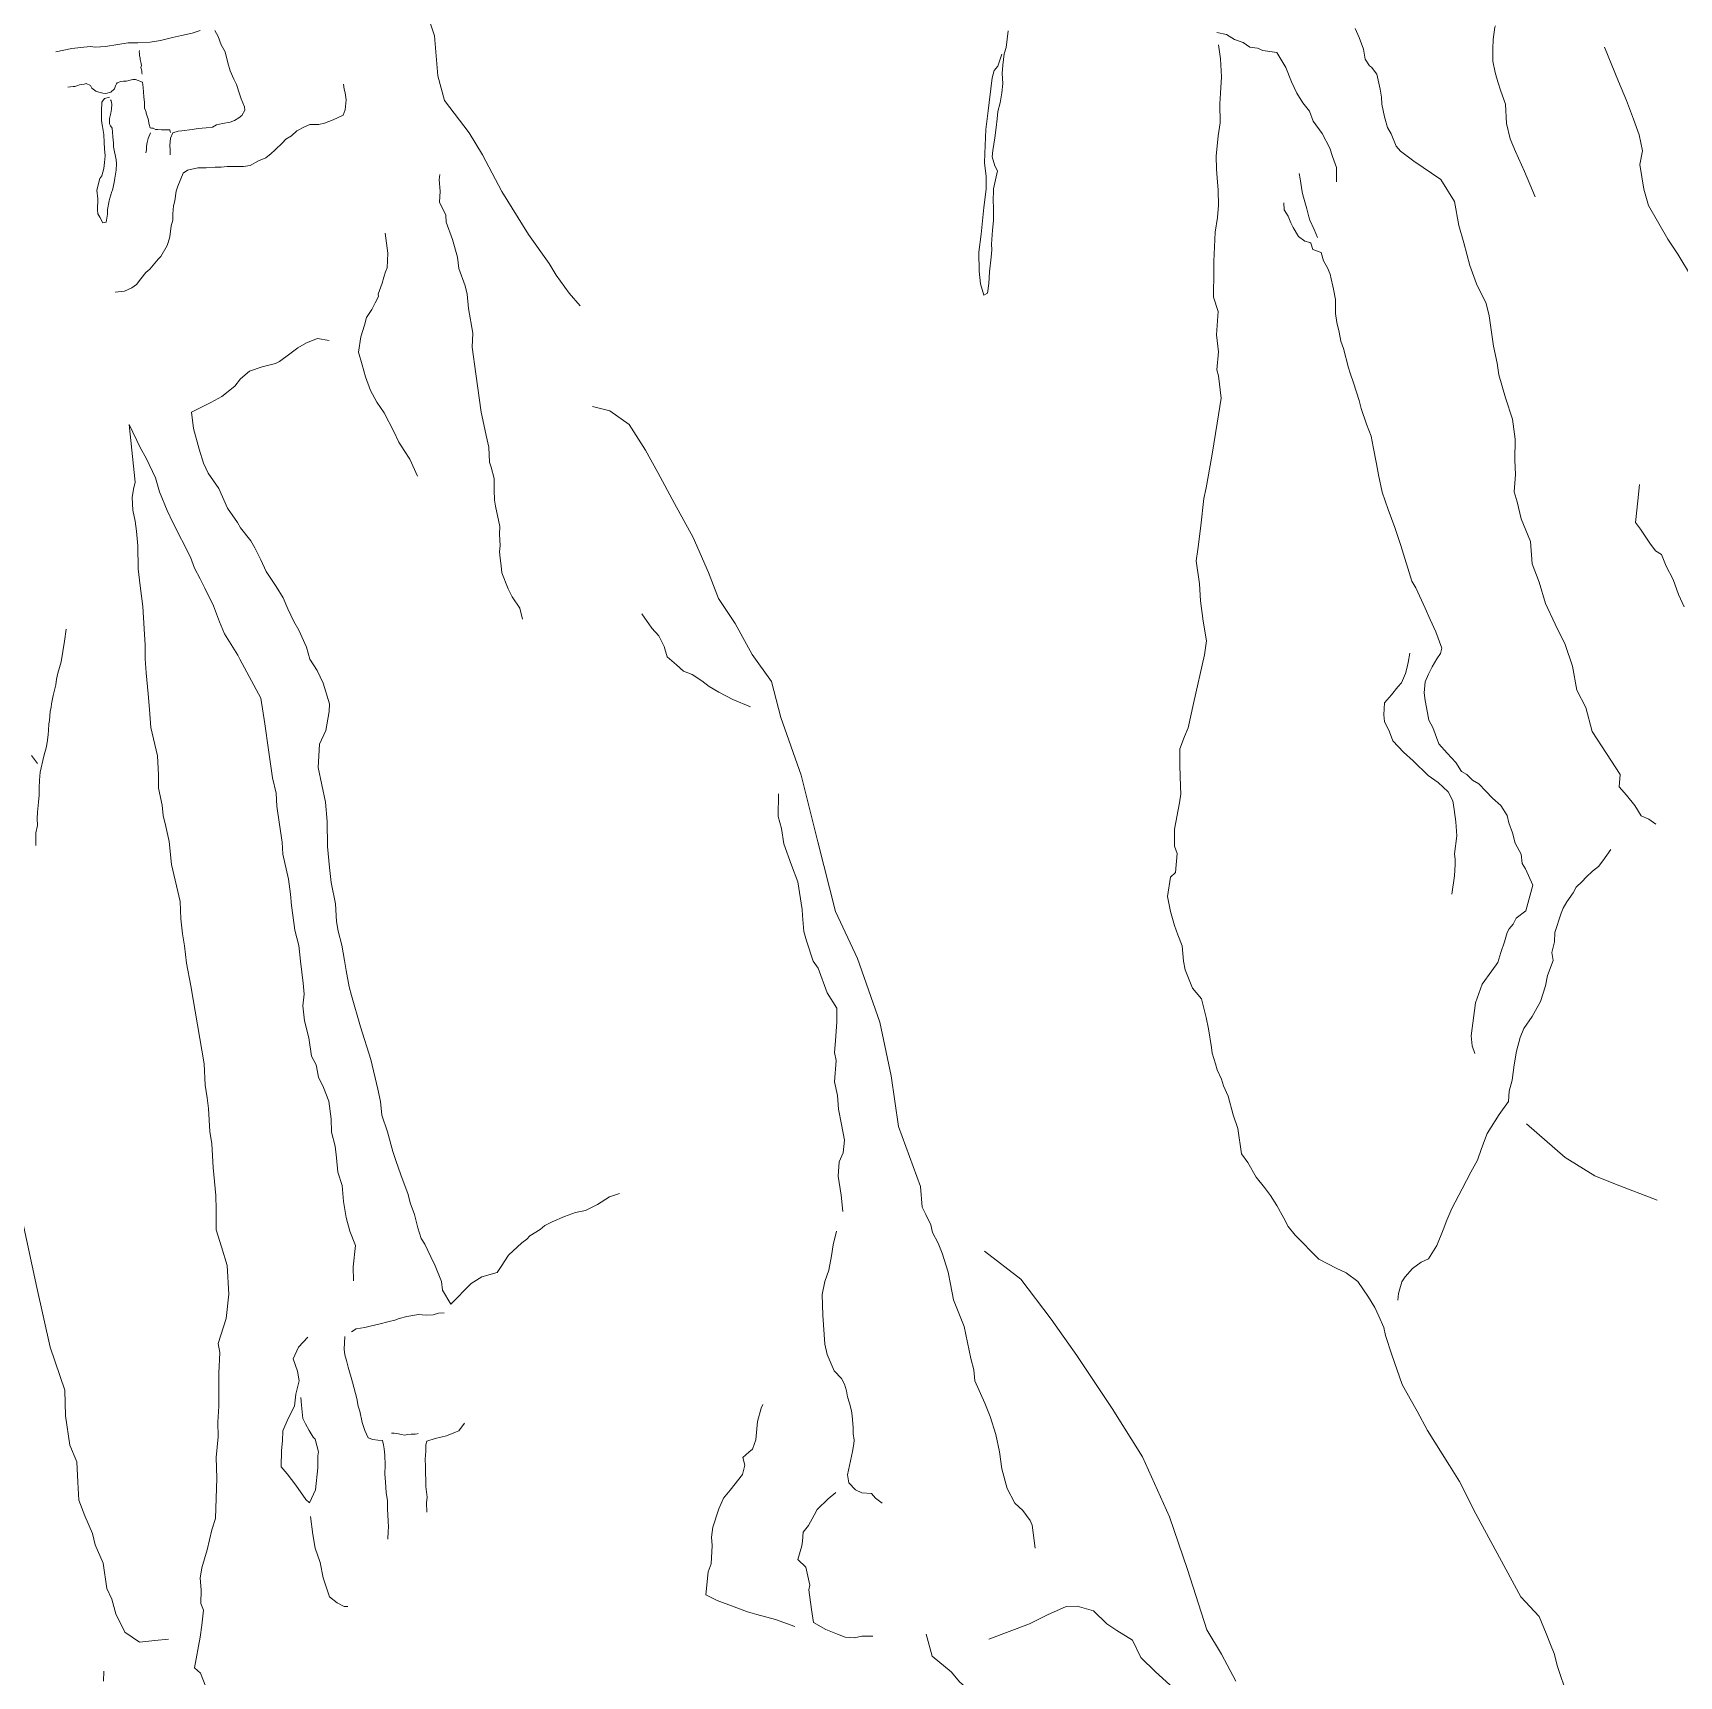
# Model space of a CAD drawing. Extents: x 683321 to 688873, y 7661944 to 7668387.
# Drawn here: x 687640.3 to 687821.3, y 7666975.7 to 7667156.3 of the extents above; entities that cross this region are included whole.
import ezdxf

# ---------------------------------------------------------------- set-up
doc = ezdxf.new("R2010")
doc.units = 0
doc.header["$MEASUREMENT"] = 0
doc.layers.add('01 CRESTA_Line', color=3, linetype='Continuous', lineweight=20)

msp = doc.modelspace()

# ---------------------------------------------------------------- linework, layer by layer
at = {"layer": '01 CRESTA_Line'}
for points in [[(687700.48, 7667126.29, 4214.88), (687699.28, 7667127.69, 4214.54), (687697.85, 7667129.68, 4214.45), (687697.08, 7667130.96, 4214.26), (687694.81, 7667134.15, 4214.3), (687691.87, 7667138.88, 4213.94), (687689.77, 7667142.89, 4213.45), (687688.29, 7667145.32, 4213.21), (687685.57, 7667148.87, 4213.31), (687684.84, 7667151.58, 4212.59), (687684.49, 7667155.99, 4211.6), (687683.18, 7667159.84, 4211.35)], [(687642.85, 7667154.23, 4202.56), (687644.59, 7667154.59, 4202.49), (687645.6, 7667154.69, 4202.44), (687646.63, 7667154.79, 4202.34), (687647.22, 7667154.73, 4202.32), (687648.32, 7667154.81, 4202.28), (687649.67, 7667155.01, 4202.32), (687650.79, 7667155.2, 4202.28), (687651.88, 7667155.21, 4202.25), (687653.22, 7667155.27, 4202.27), (687654.36, 7667155.48, 4202.18), (687655.67, 7667155.81, 4202.26), (687656.66, 7667156.03, 4202.28), (687657.84, 7667156.28, 4202.37), (687658.71, 7667156.58, 4202.5)], [(687660.31, 7667156.58, 4202.5), (687660.69, 7667155.89, 4202.53), (687661.01, 7667155, 4202.57), (687661.47, 7667154.22, 4202.47), (687661.77, 7667153.02, 4202.45), (687662.01, 7667152.13, 4202.48), (687662.4, 7667151.23, 4202.42), (687662.7, 7667150.61, 4202.4), (687662.99, 7667149.71, 4202.32), (687663.21, 7667149.07, 4202.17), (687663.58, 7667148.17, 4201.77), (687663.62, 7667147.82, 4201.81), (687663.29, 7667147.21, 4202.08), (687662.97, 7667146.97, 4201.98), (687662.5, 7667146.68, 4202.07), (687662.02, 7667146.49, 4202.08), (687661.18, 7667146.35, 4202.02), (687660.51, 7667146.18, 4202.05), (687660.07, 7667145.95, 4202.06), (687659.39, 7667145.86, 4201.99), (687658.48, 7667145.78, 4201.97), (687657.83, 7667145.67, 4201.96), (687656.71, 7667145.55, 4202.02), (687656.3, 7667145.49, 4201.95), (687655.72, 7667145.31, 4202.03), (687655.44, 7667144.74, 4202.03), (687655.39, 7667143.93, 4202.04), (687655.4, 7667143.45, 4202.05), (687655.42, 7667142.88, 4202.12)], [(687747.55, 7667156.53, 4216.89), (687747.34, 7667154.71, 4216.6), (687747.09, 7667153.99, 4216.43), (687746.96, 7667152.74, 4216.29), (687746.88, 7667151.83, 4216.14), (687746.95, 7667150.72, 4216.02), (687746.85, 7667149.73, 4215.93), (687746.67, 7667148.6, 4215.74), (687746.4, 7667147.66, 4215.67), (687746.32, 7667146.86, 4215.55), (687746.22, 7667145.9, 4215.49), (687746.08, 7667144.77, 4215.36), (687745.87, 7667143.39, 4215.17), (687745.8, 7667142.69, 4215.15), (687746.07, 7667141.69, 4214.95), (687746.38, 7667141.14, 4214.83), (687745.95, 7667139.16, 4214.6), (687745.89, 7667137.71, 4214.45), (687745.95, 7667137.27, 4214.44), (687745.93, 7667135.68, 4214.3), (687745.82, 7667134.6, 4214.19), (687745.7, 7667133.08, 4214.1), (687745.77, 7667132.47, 4213.98), (687745.67, 7667131.65, 4213.91), (687745.49, 7667130.02, 4213.79), (687745.42, 7667128.74, 4213.65), (687745.29, 7667127.68, 4213.44), (687744.89, 7667127.46, 4213.41), (687744.49, 7667128.73, 4213.45), (687744.36, 7667130.1, 4213.66), (687744.33, 7667132.2, 4214), (687744.57, 7667134.16, 4214.1), (687744.88, 7667137.11, 4214.41), (687745.13, 7667139.12, 4214.46), (687745.13, 7667140.53, 4214.63), (687744.96, 7667142.02, 4214.95), (687745, 7667143.04, 4215.18), (687745.09, 7667145.7, 4215.31), (687745.34, 7667147.73, 4215.57), (687745.46, 7667148.65, 4215.73), (687745.64, 7667150.14, 4215.77), (687745.79, 7667151.35, 4215.87), (687746.01, 7667152.17, 4216.09), (687746.41, 7667152.64, 4216.26), (687746.56, 7667153.09, 4216.27), (687746.84, 7667153.95, 4216.35)], [(687770.48, 7667156.33, 4217.77), (687771.56, 7667156.12, 4217.7), (687772.43, 7667155.56, 4217.68), (687773.4, 7667155.26, 4217.7), (687774.13, 7667154.73, 4217.67), (687774.96, 7667154.62, 4217.71), (687775.56, 7667154.36, 4217.85), (687777.08, 7667154.15, 4217.55), (687778.08, 7667152.48, 4216.84), (687778.69, 7667150.92, 4216.22), (687779.28, 7667149.67, 4215.73), (687779.95, 7667148.63, 4215.42), (687780.66, 7667147.69, 4215.29), (687781.08, 7667146.59, 4215.02), (687782.06, 7667145.24, 4214.25), (687782.92, 7667143.62, 4214.16), (687783.2, 7667142.72, 4213.68), (687783.65, 7667141.5, 4213.32), (687783.64, 7667139.92, 4213.14)], [(687818.75, 7667069.34, 4220.48), (687818, 7667069.88, 4220.25), (687817.14, 7667070.26, 4220.48), (687816.46, 7667071.37, 4220.09), (687815.54, 7667072.53, 4220.04), (687814.71, 7667073.42, 4220.52), (687814.82, 7667074.8, 4219.97), (687813.33, 7667077.1, 4219.85), (687811.76, 7667079.52, 4220.02), (687811.06, 7667082.16, 4219.7), (687810.08, 7667084.04, 4220.28), (687809.6, 7667086.71, 4219.8), (687808.78, 7667089.09, 4219.64), (687807.67, 7667091.31, 4219.91), (687806.64, 7667093.58, 4220.06), (687805.93, 7667095.94, 4220.15), (687805.17, 7667097.96, 4220.03), (687804.99, 7667100.39, 4219.72), (687803.94, 7667102.89, 4219.75), (687803.52, 7667104.77, 4219.81), (687803.17, 7667105.87, 4219.95), (687803.31, 7667107.75, 4220.1), (687803.25, 7667109.35, 4220.06), (687803.27, 7667111.65, 4219.82), (687802.99, 7667113.86, 4219.41), (687802.22, 7667116.19, 4219.48), (687801.49, 7667118.71, 4219.47), (687801.31, 7667119.99, 4219.2), (687800.9, 7667121.88, 4219.36), (687800.42, 7667125.2, 4218.7), (687800.11, 7667126.57, 4218.16), (687799.05, 7667128.73, 4218.07), (687798.29, 7667130.75, 4218.2), (687797.65, 7667133.24, 4218.68), (687797.1, 7667135.13, 4218.21), (687796.6, 7667137.78, 4218.09), (687795.13, 7667140.2, 4218.19), (687792.16, 7667142.19, 4218.65), (687790.68, 7667143.31, 4218.4), (687790.21, 7667143.84, 4218.41), (687789.65, 7667145.22, 4218.18), (687789.27, 7667145.9, 4218.4), (687788.94, 7667147.07, 4218.54), (687788.62, 7667148.47, 4218.36), (687788.61, 7667149.23, 4218.46), (687788.46, 7667150.13, 4218.51), (687788.07, 7667151.76, 4217.91), (687787.49, 7667152.53, 4217.76), (687787.29, 7667152.69, 4217.94), (687786.79, 7667153.41, 4218.16), (687786.61, 7667154.51, 4218.32), (687786.13, 7667155.81, 4218.59), (687785.7, 7667156.8, 4218.94)], [(687805.48, 7667138.29, 4223.26), (687804.32, 7667141.05, 4222.98), (687803.31, 7667143.27, 4222.91), (687802.74, 7667144.66, 4223.12), (687802.35, 7667146.34, 4223.07), (687802.24, 7667148.48, 4222.97), (687801.7, 7667149.9, 4223.24), (687801.4, 7667150.91, 4223.37), (687801.1, 7667151.93, 4223.44), (687800.84, 7667153.21, 4223.71), (687800.84, 7667154.54, 4224.05), (687800.88, 7667155.58, 4224.39), (687801.06, 7667156.93, 4224.36), (687801.12, 7667157.06, 4224.38)], [(687652.34, 7667151.75, 4201.46), (687652.3, 7667151.92, 4201.41), (687652.3, 7667152.13, 4201.41), (687652.2, 7667152.5, 4201.43), (687652.27, 7667152.73, 4201.41), (687652.24, 7667152.91, 4201.42), (687652.18, 7667153.11, 4201.41), (687652.14, 7667153.2, 4201.39), (687652.1, 7667153.4, 4201.38), (687652.11, 7667153.56, 4201.38), (687652.06, 7667153.78, 4201.39), (687652.04, 7667154.05, 4201.43), (687652.02, 7667154.21, 4201.45), (687652.04, 7667154.37, 4201.47)], [(687809, 7666973.6, 4227.87), (687807.93, 7666976.74, 4227.49), (687807.59, 7666978.17, 4227.45), (687807.17, 7666979.17, 4227.41), (687806.71, 7666980.36, 4227.21), (687805.93, 7666982.25, 4226.95), (687803.9, 7666984.4, 4226.75), (687798.95, 7666993.53, 4225.88), (687797.15, 7666997.1, 4225.36), (687796.05, 7666998.83, 4225.2), (687793.64, 7667002.68, 4224.74), (687792.52, 7667004.81, 4224.53), (687791.73, 7667006.16, 4224.24), (687790.87, 7667007.73, 4223.88), (687789.73, 7667011.01, 4224.08), (687789.02, 7667013.12, 4224.43), (687788.84, 7667014.02, 4224.06), (687788.29, 7667015.26, 4223.47), (687787.86, 7667016.19, 4223.22), (687787.16, 7667017.33, 4222.7), (687785.98, 7667019.08, 4222.53), (687784.7, 7667020.01, 4222.35), (687783.62, 7667020.53, 4222), (687781.71, 7667021.52, 4221.12), (687779.11, 7667024.14, 4221.16), (687778.33, 7667025.12, 4221.09), (687777.84, 7667026.03, 4221.01), (687777.09, 7667027.43, 4220.77), (687776.38, 7667028.5, 4220.68), (687775.74, 7667029.38, 4220.45), (687774.81, 7667030.54, 4220.38), (687773.91, 7667032.13, 4220.51), (687773.2, 7667033.1, 4220.25), (687772.81, 7667035.87, 4220.76), (687772.28, 7667037.37, 4220.99), (687771.72, 7667039.42, 4221), (687771.23, 7667040.56, 4220.96), (687771, 7667041.31, 4220.8), (687770.54, 7667042.34, 4220.55), (687770.34, 7667043, 4220.23), (687769.99, 7667044.15, 4219.61), (687769.91, 7667044.78, 4219.08), (687769.58, 7667046.83, 4218.91), (687769.33, 7667048.09, 4218.87), (687768.82, 7667050.12, 4218.86), (687768.22, 7667050.82, 4218.58), (687767.81, 7667051.3, 4218.32), (687767.01, 7667053.32, 4218.17), (687766.81, 7667054.27, 4217.98), (687766.66, 7667055.97, 4218), (687766.2, 7667057.17, 4217.87), (687765.82, 7667058.18, 4217.46), (687765.39, 7667059.73, 4217.04), (687765.06, 7667061.37, 4216.75), (687765.41, 7667063.49, 4216.26), (687765.96, 7667064.03, 4216.06), (687766.11, 7667066.1, 4215.71), (687765.85, 7667066.92, 4215.43), (687765.83, 7667068.78, 4215.64), (687766.39, 7667071.66, 4215.78), (687766.52, 7667072.67, 4215.69), (687766.5, 7667073.44, 4215.29), (687766.41, 7667075.82, 4215.09), (687766.42, 7667077.61, 4214.68), (687766.92, 7667078.97, 4214.78), (687767.33, 7667079.92, 4214.48), (687767.93, 7667082.61, 4214.89), (687769.14, 7667087.94, 4215.3), (687769.34, 7667089.48, 4215.27), (687768.99, 7667091.65, 4215.19), (687768.7, 7667093.87, 4215.09), (687768.6, 7667095.76, 4214.8), (687768.23, 7667098.26, 4214.77), (687768.4, 7667099.53, 4214.66), (687768.73, 7667102.13, 4214.58), (687769.05, 7667105.11, 4214.5), (687769.32, 7667106.29, 4214.18), (687769.93, 7667109.76, 4214.7), (687770.17, 7667111.13, 4214.67), (687770.52, 7667113.42, 4214.48), (687770.98, 7667116.15, 4214.35), (687770.68, 7667118.59, 4214.17), (687770.5, 7667119.27, 4214.25), (687770.69, 7667121.24, 4214.02), (687770.45, 7667123.11, 4214.16), (687770.62, 7667125.66, 4214.4), (687770.13, 7667127.27, 4214.56), (687770.15, 7667130.17, 4214.59), (687770.16, 7667131.19, 4214.75), (687770.32, 7667134.39, 4214.86), (687770.57, 7667136, 4214.85), (687770.67, 7667137.35, 4214.97), (687770.65, 7667139.02, 4214.98), (687770.54, 7667140.36, 4215.02), (687770.44, 7667141.33, 4215.16), (687770.42, 7667142.75, 4215.26), (687770.65, 7667144.97, 4215.36), (687770.84, 7667146.4, 4215.31), (687770.83, 7667148.51, 4215.76), (687770.88, 7667149.67, 4215.9), (687771.01, 7667151.46, 4215.93), (687770.88, 7667153.44, 4216.51), (687770.67, 7667154.99, 4216.91)], [(687813.11, 7667154.73, 4231.7), (687814.64, 7667150.95, 4231.97), (687815.51, 7667148.86, 4231.94), (687816.31, 7667146.8, 4232.08), (687816.92, 7667145.09, 4232.08), (687817.28, 7667143.33, 4232.5), (687817, 7667141.82, 4232.81), (687817.44, 7667139.12, 4232.85), (687817.93, 7667137.34, 4233.07), (687820.09, 7667133.62, 4232.52), (687821.17, 7667131.99, 4232.28), (687822.66, 7667129.47, 4232.17), (687822.75, 7667128.8, 4232.38), (687824.54, 7667124.63, 4232.43), (687825.86, 7667120.93, 4232.12), (687825.83, 7667117.8, 4232.17), (687826.06, 7667116.69, 4232.45), (687826.84, 7667113.36, 4231.59), (687827.27, 7667110.36, 4230.97), (687827.41, 7667107.19, 4229.98), (687827.06, 7667104.39, 4229.02), (687826.5, 7667102.35, 4228.38), (687826.72, 7667101.2, 4227.85)], [(687644.17, 7667150.32, 4202.31), (687644.75, 7667150.41, 4202.3), (687644.94, 7667150.42, 4202.28), (687645.27, 7667150.5, 4202.25), (687645.46, 7667150.58, 4202.24), (687645.97, 7667150.68, 4202.25), (687646.17, 7667150.72, 4202.27), (687646.67, 7667150.53, 4202.31), (687646.82, 7667150.21, 4202.46), (687647.25, 7667149.9, 4202.85), (687647.59, 7667149.78, 4202.99), (687648.02, 7667149.67, 4203.17), (687648.34, 7667149.65, 4203.21), (687648.89, 7667149.77, 4203.1), (687649.28, 7667150.16, 4202.73), (687649.39, 7667150.49, 4202.47), (687649.52, 7667150.7, 4202.33), (687649.6, 7667150.8, 4202.29), (687649.99, 7667150.95, 4202.24), (687650.3, 7667150.98, 4202.17), (687650.6, 7667151, 4202.11), (687650.89, 7667151.05, 4202.09), (687651.32, 7667151.18, 4202.06), (687651.6, 7667151.19, 4202.05), (687652.37, 7667150.89, 4201.84), (687652.43, 7667150.28, 4201.94), (687652.53, 7667149.27, 4202.09), (687652.61, 7667148.64, 4202.11), (687652.61, 7667148.03, 4202.14), (687652.76, 7667147.58, 4202.09), (687652.78, 7667147.49, 4202.1), (687652.92, 7667147.05, 4202.08), (687653.01, 7667146.85, 4202.07), (687653.1, 7667146.22, 4202.1), (687653.21, 7667145.87, 4202.15), (687653.37, 7667145.82, 4202.09), (687653.54, 7667145.83, 4201.83), (687653.81, 7667145.7, 4201.64), (687654.06, 7667145.67, 4201.53), (687654.46, 7667145.63, 4201.36), (687654.64, 7667145.63, 4201.3), (687654.97, 7667145.64, 4201.42), (687655.37, 7667145.65, 4201.73), (687655.41, 7667145.48, 4201.84), (687655.45, 7667145.34, 4201.93)], [(687649.37, 7667127.79, 4201.69), (687650.41, 7667127.91, 4201.7), (687651.22, 7667128.28, 4201.72), (687651.72, 7667128.66, 4201.71), (687652.19, 7667129.26, 4201.71), (687652.75, 7667129.98, 4201.7), (687653.18, 7667130.33, 4201.77), (687654.1, 7667131.44, 4202.01), (687654.38, 7667131.72, 4202.15), (687655.09, 7667132.92, 4202.43), (687655.21, 7667133.28, 4202.64), (687655.38, 7667133.89, 4202.71), (687655.53, 7667135.1, 4202.79), (687655.7, 7667135.7, 4202.87), (687655.71, 7667136.43, 4202.99), (687655.78, 7667137.29, 4203.05), (687655.94, 7667137.83, 4203.15), (687656.09, 7667138.91, 4203.11), (687656.25, 7667139.45, 4203.13), (687656.83, 7667140.89, 4203.31), (687657.34, 7667141.23, 4203.34), (687658.45, 7667141.47, 4203.44), (687659.37, 7667141.48, 4203.51), (687660.36, 7667141.56, 4203.47), (687661.04, 7667141.54, 4203.42), (687661.68, 7667141.61, 4203.3), (687662.18, 7667141.6, 4203.25), (687663.23, 7667141.6, 4203.29), (687663.47, 7667141.6, 4203.26), (687664.21, 7667141.72, 4203.27), (687665.12, 7667142.23, 4203.36), (687665.95, 7667142.56, 4203.43), (687666.52, 7667143.04, 4203.49), (687666.94, 7667143.4, 4203.41), (687667.75, 7667144.21, 4203.55), (687668.14, 7667144.62, 4203.66), (687668.76, 7667145, 4203.7), (687669.33, 7667145.54, 4203.79), (687670.19, 7667145.99, 4203.81), (687670.79, 7667146.22, 4203.84), (687671.76, 7667146.24, 4204.12), (687672.38, 7667146.39, 4203.99), (687673.35, 7667146.74, 4203.69), (687674.44, 7667147.26, 4203.57), (687674.67, 7667147.85, 4203.36), (687674.78, 7667148.96, 4202.99), (687674.66, 7667149.72, 4202.87), (687674.54, 7667150.12, 4202.82), (687674.48, 7667150.66, 4202.86)], [(687648.74, 7667149.25, 4203.38), (687648.19, 7667149.08, 4203.49), (687647.9, 7667148.68, 4203.42), (687647.86, 7667147.7, 4203.35), (687647.88, 7667146.64, 4203.37), (687647.99, 7667146, 4203.42), (687648.13, 7667145.12, 4203.45), (687648.16, 7667144.24, 4203.36), (687648.2, 7667143.54, 4203.34), (687648.26, 7667142.8, 4203.42), (687648.19, 7667142.04, 4203.29), (687648.12, 7667141.39, 4203.31), (687647.91, 7667140.59, 4203.22), (687647.68, 7667140.28, 4203.05), (687647.37, 7667139, 4203.11), (687647.46, 7667138.05, 4203.17), (687647.45, 7667137.63, 4203.24), (687647.44, 7667137.28, 4203.28), (687647.42, 7667136.84, 4203.3), (687647.48, 7667136.43, 4203.28), (687647.7, 7667136.05, 4203.28), (687648.02, 7667135.42, 4203.27), (687648.39, 7667135.51, 4203.27), (687648.53, 7667136.37, 4203.27), (687648.54, 7667136.89, 4203.24), (687648.72, 7667137.83, 4203.24), (687648.78, 7667138.14, 4203.26), (687648.99, 7667138.85, 4203.23), (687649.06, 7667139.02, 4203.24), (687649.27, 7667139.86, 4203.22), (687649.35, 7667140.35, 4203.21), (687649.47, 7667141.21, 4203.28), (687649.52, 7667141.95, 4203.37), (687649.48, 7667142.35, 4203.35), (687649.19, 7667143.78, 4203.41), (687649.18, 7667144.22, 4203.41), (687649.11, 7667144.89, 4203.4), (687649.08, 7667145.38, 4203.41), (687649.03, 7667145.84, 4203.41), (687648.85, 7667146.1, 4203.44), (687648.75, 7667146.31, 4203.44), (687648.75, 7667146.9, 4203.43), (687648.89, 7667147.48, 4203.43), (687648.95, 7667147.92, 4203.4), (687648.99, 7667148.47, 4203.4), (687648.94, 7667148.82, 4203.39), (687648.84, 7667148.96, 4203.4)], [(687653.25, 7667145.3, 4202.11), (687653.01, 7667144.68, 4202.05), (687652.89, 7667144.27, 4202.08), (687652.8, 7667143.84, 4202.02), (687652.8, 7667143.43, 4201.93), (687652.75, 7667143.12, 4201.85)], [(687694.17, 7667091.87, 4212.08), (687693.86, 7667093.07, 4212.69), (687693.02, 7667094.31, 4212.6), (687692.57, 7667095.2, 4212.52), (687691.89, 7667096.94, 4212.37), (687691.79, 7667097.71, 4212.41), (687691.71, 7667098.56, 4212.57), (687691.64, 7667099.28, 4212.59), (687691.71, 7667099.97, 4212.68), (687691.64, 7667101.2, 4212.67), (687691.65, 7667102.05, 4212.86), (687691.19, 7667104.27, 4212.67), (687691.07, 7667104.93, 4212.76), (687691.04, 7667106.09, 4213.1), (687691.02, 7667107.32, 4213.21), (687690.72, 7667108.58, 4213.14), (687690.54, 7667109.13, 4213.15), (687690.45, 7667110.77, 4213.31), (687690.16, 7667112.06, 4213.28), (687689.9, 7667113.25, 4213.2), (687689.62, 7667114.6, 4213.1), (687689.04, 7667118.81, 4212.74), (687688.61, 7667121.75, 4212.61), (687688.69, 7667123.29, 4212.53), (687688.22, 7667126.01, 4212.43), (687688.08, 7667127.59, 4212.47), (687687.86, 7667128.49, 4212.35), (687687.17, 7667130.42, 4212.33), (687687.01, 7667131.65, 4212.52), (687686.46, 7667133.58, 4212.36), (687685.77, 7667135.5, 4212.23), (687685.74, 7667136.28, 4212.46), (687685.02, 7667137.7, 4212.61), (687685.11, 7667138.89, 4212.44), (687684.99, 7667140.14, 4212.38), (687685.05, 7667140.75, 4212.35)], [(687779.55, 7667140.83, 4212.22), (687779.64, 7667140.27, 4212.21), (687779.86, 7667138.84, 4212.26), (687779.95, 7667138.49, 4212.3), (687780.37, 7667136.97, 4212.39), (687780.61, 7667136.08, 4212.48), (687780.72, 7667135.7, 4212.58), (687781.18, 7667134.68, 4212.66), (687781.55, 7667133.81, 4212.69)], [(687777.86, 7667137.62, 4211.77), (687777.88, 7667136.86, 4211.9), (687778.32, 7667136.17, 4212.02), (687778.63, 7667135.41, 4212.18), (687778.88, 7667134.91, 4212.25), (687779.45, 7667133.93, 4212.46), (687780.18, 7667133.4, 4212.39), (687780.73, 7667133.26, 4212.28), (687780.81, 7667133.19, 4212.3), (687781.03, 7667132.48, 4212.68), (687781.95, 7667132.18, 4212.68), (687782.21, 7667131.26, 4213), (687782.64, 7667130.49, 4213.03), (687782.94, 7667129.78, 4213.08), (687783.06, 7667129.26, 4213.08), (687783.24, 7667128.48, 4213.12), (687783.32, 7667128.12, 4213.13), (687783.55, 7667127, 4213.14), (687783.54, 7667125.47, 4212.72), (687783.68, 7667124.47, 4212.49), (687783.93, 7667123.42, 4212.47), (687784.12, 7667122.42, 4212.59), (687784.41, 7667121.6, 4212.65), (687784.97, 7667119.48, 4212.84), (687785.15, 7667118.9, 4212.83), (687785.51, 7667117.85, 4212.9), (687786.12, 7667115.9, 4213.08), (687786.34, 7667115.03, 4212.99), (687786.96, 7667113.3, 4213.21), (687787.46, 7667111.96, 4213.13), (687787.67, 7667110.81, 4213.08), (687788.06, 7667108.94, 4213.11), (687788.25, 7667107.74, 4213.27), (687788.67, 7667105.82, 4213.62), (687789.31, 7667103.9, 4213.7), (687790.04, 7667101.95, 4213.85), (687790.73, 7667099.95, 4214.06), (687791.94, 7667096.04, 4214.36), (687792.38, 7667095.29, 4214.44), (687793.41, 7667093.08, 4214.52), (687793.95, 7667091.82, 4214.79), (687794.58, 7667090.46, 4214.72), (687795.23, 7667088.68, 4214.78), (687795.07, 7667088.08, 4214.86), (687794.68, 7667087.51, 4214.88), (687794.17, 7667086.61, 4214.82), (687793.77, 7667085.81, 4214.83), (687793.4, 7667084.96, 4214.91), (687793.27, 7667083.75, 4215.09), (687793.39, 7667082.94, 4215.19), (687793.66, 7667081.57, 4215.34), (687793.79, 7667080.77, 4215.36), (687794.25, 7667079.97, 4215.32), (687794.88, 7667078.16, 4215.53), (687795.83, 7667077.12, 4215.51), (687796.75, 7667076.09, 4215.78), (687797.39, 7667075.11, 4216.05), (687797.97, 7667074.8, 4216.1), (687798.61, 7667074.15, 4216.34), (687799.28, 7667073.78, 4216.31), (687800.05, 7667072.96, 4216.37), (687800.78, 7667072.2, 4216.61), (687801.73, 7667071.4, 4216.88), (687802.4, 7667070.3, 4216.92), (687802.6, 7667069.46, 4217.01), (687803, 7667068.37, 4217.22), (687803.29, 7667067.23, 4217.24), (687803.94, 7667066.02, 4217.3), (687804.04, 7667064.99, 4217.28), (687804.42, 7667064.41, 4217.36), (687805.24, 7667062.63, 4217.44), (687804.46, 7667059.82, 4217.71), (687803.4, 7667059.01, 4217.86), (687803.05, 7667058.33, 4217.87), (687802.61, 7667057.81, 4217.73), (687802.39, 7667057.42, 4217.67), (687802.11, 7667056.39, 4217.67), (687801.73, 7667055.22, 4217.77), (687801.37, 7667054.12, 4217.66), (687800.74, 7667053.21, 4217.56), (687799.66, 7667051.74, 4217.96), (687798.94, 7667049.68, 4217.95), (687798.44, 7667046.08, 4218.18), (687798.56, 7667044.96, 4218.45), (687798.87, 7667044.14, 4218.6)], [(687679.05, 7667134.29, 4208.34), (687679.33, 7667132.08, 4208.82), (687679.29, 7667130.49, 4208.9), (687679.09, 7667130.03, 4208.97), (687678.92, 7667129.44, 4209.03), (687678.74, 7667128.78, 4209.08), (687678.29, 7667127.59, 4208.97), (687678.31, 7667127.31, 4208.94), (687677.96, 7667126.64, 4208.87), (687677.6, 7667125.9, 4209.08), (687677.01, 7667125.03, 4209.05), (687676.77, 7667124.17, 4209.24), (687676.39, 7667122.89, 4209.48), (687676.13, 7667121.19, 4209.2), (687676.51, 7667119.81, 4209.18), (687676.9, 7667118.51, 4208.86), (687677.45, 7667116.98, 4208.9), (687678.15, 7667115.72, 4208.84), (687678.96, 7667114.55, 4208.68), (687680.02, 7667112.48, 4208.78), (687680.54, 7667111.3, 4208.94), (687681.15, 7667110.4, 4208.93), (687681.76, 7667109.43, 4209.01), (687682.62, 7667107.57, 4209.17)], [(687704.83, 7667028.74, 4209.3), (687703.73, 7667028.37, 4209.09), (687702.41, 7667027.54, 4208.79), (687701.09, 7667026.87, 4208.25), (687699.99, 7667026.65, 4207.96), (687698.78, 7667026.21, 4207.55), (687697.4, 7667025.61, 4207.2), (687696.62, 7667025.22, 4206.93), (687696.09, 7667024.79, 4206.66), (687694.97, 7667024.08, 4206.24), (687694.64, 7667023.7, 4205.99), (687694.09, 7667023.31, 4205.78), (687692.61, 7667021.95, 4205.18), (687691.8, 7667020.73, 4204.75), (687691.37, 7667020.06, 4204.45), (687689.69, 7667019.58, 4204.47), (687688.5, 7667018.85, 4204.12), (687686.26, 7667016.57, 4202.91), (687685.36, 7667018.12, 4203.01), (687685.26, 7667019.07, 4203.13), (687684.55, 7667020.8, 4203.2), (687684.08, 7667021.78, 4203.13), (687683.4, 7667023.16, 4203.25), (687683.01, 7667023.79, 4203.25), (687682.63, 7667024.97, 4203.42), (687682.27, 7667026.41, 4203.59), (687681.8, 7667027.7, 4203.65), (687681.57, 7667028.62, 4203.61), (687680.78, 7667030.78, 4203.53), (687680.23, 7667032.36, 4203.42), (687679.89, 7667033.35, 4203.46), (687679.31, 7667035.5, 4203.44), (687678.67, 7667037.33, 4203.29), (687678.53, 7667038.84, 4203.32), (687678.23, 7667040.22, 4203.29), (687677.49, 7667043.46, 4203.31), (687676.33, 7667047.04, 4203), (687675.34, 7667050.49, 4202.92), (687675.08, 7667051.45, 4202.86), (687674.75, 7667053.24, 4203.02), (687674.6, 7667054.36, 4203.02), (687674.3, 7667056.04, 4203.12), (687673.89, 7667057.57, 4203.11), (687673.71, 7667058.64, 4203.03), (687673.58, 7667060.56, 4203.28), (687673.11, 7667062.93, 4203.26), (687672.95, 7667064.58, 4203.3), (687672.7, 7667066.87, 4203.27), (687672.68, 7667069.64, 4203.45), (687672.5, 7667071.73, 4203.65), (687671.68, 7667075.56, 4203.7), (687671.83, 7667078.11, 4203.76), (687672.52, 7667079.61, 4204.06), (687672.9, 7667081.71, 4204.27), (687672.95, 7667082.56, 4204.47), (687672.24, 7667084.82, 4204.58), (687671.57, 7667086.22, 4204.74), (687670.79, 7667087.47, 4204.97), (687670.4, 7667088.8, 4204.71), (687669.57, 7667090.67, 4204.65), (687669.03, 7667091.62, 4204.95), (687668.35, 7667093.01, 4204.84), (687667.83, 7667094.22, 4204.72), (687667.08, 7667095.44, 4204.75), (687665.98, 7667097.09, 4204.68), (687665.4, 7667098.38, 4204.66), (687664.73, 7667099.69, 4204.62), (687664.3, 7667100.49, 4204.64), (687663.14, 7667101.91, 4204.76), (687662.82, 7667102.47, 4204.57), (687661.73, 7667104.06, 4204.4), (687660.78, 7667106.23, 4204.35), (687659.58, 7667107.9, 4203.9), (687659.09, 7667109.01, 4204), (687658.62, 7667110.53, 4203.96), (687657.98, 7667112.82, 4203.99), (687657.75, 7667114.61, 4203.73), (687659.9, 7667115.66, 4204.22), (687661.09, 7667116.35, 4204.69), (687662.52, 7667117.46, 4204.93), (687663.14, 7667118.27, 4204.99), (687664.13, 7667119.13, 4205.14), (687665.52, 7667119.59, 4205.31), (687666.98, 7667119.97, 4205.88), (687667.44, 7667120.17, 4205.97), (687668.57, 7667121.02, 4206.16), (687669.44, 7667121.7, 4206.44), (687670.41, 7667122.23, 4206.61), (687671.63, 7667122.7, 4206.86), (687672.91, 7667122.5, 4207.85)], [(687750.51, 7666989.76, 4220.23), (687750.2, 7666992.28, 4221.09), (687749.95, 7666992.81, 4221.25), (687749.15, 7666993.9, 4221.87), (687748.27, 7666994.71, 4222.88), (687747.45, 7666996.33, 4222.9), (687746.85, 7666998.47, 4222.44), (687746.58, 7667000.33, 4222.7), (687746.2, 7667002.23, 4222.67), (687745.56, 7667004.21, 4222.53), (687745, 7667005.7, 4222.53), (687743.89, 7667008.13, 4222.57), (687743.79, 7667009.36, 4222.53), (687743.44, 7667010.59, 4222.7), (687742.7, 7667014.1, 4222.81), (687741.54, 7667017.04, 4222.98), (687741.2, 7667018.78, 4222.83), (687740.94, 7667020.08, 4222.75), (687740.3, 7667022.18, 4222.07), (687739.85, 7667023.27, 4222.15), (687739.22, 7667024.45, 4222.04), (687739.05, 7667025.3, 4222.15), (687738.48, 7667026.42, 4222.46), (687738.09, 7667027.23, 4222.58), (687737.9, 7667029.49, 4222.04), (687735.5, 7667036.09, 4221.98), (687734.7, 7667041.66, 4221.33), (687733.44, 7667047.58, 4221.28), (687730.97, 7667054.56, 4219.94), (687728.58, 7667059.72, 4220.07), (687726.61, 7667067.38, 4218.91), (687724.78, 7667074.7, 4218.14), (687722.56, 7667081.07, 4217.62), (687721.51, 7667085.01, 4216.72), (687719.41, 7667087.99, 4216.78), (687717.54, 7667091.4, 4216.39), (687715.71, 7667094.12, 4216.51), (687714.6, 7667096.98, 4216.44), (687712.93, 7667100.83, 4216.27), (687710.86, 7667104.56, 4216.16), (687709.04, 7667107.97, 4215.84), (687707.67, 7667110.44, 4215.75), (687705.89, 7667113.25, 4215.51), (687703.74, 7667114.75, 4214.91), (687701.84, 7667115.25, 4214.53)], [(687675.57, 7667019.14, 4202.6), (687675.54, 7667020.66, 4202.74), (687675.79, 7667023.03, 4202.74), (687675.16, 7667024.59, 4202.61), (687674.78, 7667026.09, 4202.78), (687674.49, 7667027.84, 4202.78), (687674.33, 7667029.61, 4202.77), (687673.86, 7667031.07, 4202.77), (687673.7, 7667032.65, 4202.67), (687673.55, 7667033.94, 4202.76), (687673.14, 7667035.47, 4202.97), (687673.11, 7667036.96, 4202.81), (687672.85, 7667038.89, 4202.56), (687672.27, 7667040.38, 4202.65), (687671.72, 7667041.52, 4202.46), (687671.48, 7667042.87, 4202.24), (687670.95, 7667043.84, 4202.23), (687670.67, 7667045.85, 4202.27), (687670.17, 7667047.7, 4202.33), (687669.99, 7667049.38, 4202.55), (687670.15, 7667050.65, 4202.44), (687670.05, 7667051.87, 4202.45), (687669.75, 7667054.28, 4202.62), (687669.56, 7667056.01, 4202.49), (687669.11, 7667057.67, 4202.61), (687669, 7667058.52, 4202.57), (687668.76, 7667060.4, 4202.65), (687668.65, 7667061.64, 4202.72), (687668.42, 7667063.27, 4202.64), (687667.81, 7667066.05, 4202.95), (687667.74, 7667067.37, 4202.91), (687667.45, 7667069.28, 4202.91), (687667.14, 7667071.32, 4203.05), (687667.06, 7667072.73, 4203.03), (687666.67, 7667074.44, 4203.03), (687666.24, 7667077.49, 4203.22), (687665.82, 7667080.37, 4203.31), (687665.4, 7667083.17, 4203.75), (687663.06, 7667087.48, 4203.97), (687662.84, 7667087.9, 4203.86), (687661.39, 7667090.25, 4203.79), (687660.83, 7667091.58, 4204.02), (687660.18, 7667093.31, 4204.09), (687659.22, 7667095.26, 4204.37), (687658.73, 7667096.29, 4204.01), (687658.08, 7667097.47, 4203.9), (687657.65, 7667098.69, 4203.74), (687655.71, 7667102.47, 4203.81), (687655.1, 7667103.81, 4203.59), (687654.26, 7667105.84, 4203.71), (687653.82, 7667107.4, 4203.56), (687652.79, 7667109.56, 4203.21), (687652.15, 7667110.65, 4202.88), (687650.9, 7667113.25, 4202.8), (687651.56, 7667106.93, 4203.01), (687651.38, 7667106.14, 4202.67), (687651.23, 7667105.22, 4202.53), (687651.32, 7667103.85, 4202.46), (687651.57, 7667102.63, 4202.22), (687651.7, 7667101.53, 4202.31), (687651.85, 7667099.94, 4202.23), (687651.9, 7667097.39, 4202.5), (687652.13, 7667095.51, 4202.42), (687652.42, 7667093.24, 4202.47), (687652.57, 7667090.81, 4202.47), (687652.65, 7667089, 4202.31), (687652.67, 7667087.52, 4202.23), (687652.77, 7667085.98, 4202.22), (687652.99, 7667083.66, 4202.25), (687653.14, 7667081.94, 4202.18), (687653.3, 7667079.96, 4202.17), (687654.01, 7667076.85, 4201.8), (687654.14, 7667074.74, 4201.63), (687654.14, 7667073.3, 4201.28), (687654.54, 7667071.42, 4200.92), (687654.66, 7667070.29, 4200.78), (687654.94, 7667069.08, 4200.61), (687655.3, 7667067.41, 4200.38), (687655.58, 7667064.9, 4200.24), (687656.52, 7667060.82, 4200.11), (687656.59, 7667058.94, 4200.02), (687656.77, 7667057.28, 4199.9), (687657, 7667055.97, 4199.78), (687657.21, 7667054.04, 4199.78), (687657.69, 7667051.57, 4199.72), (687659.14, 7667042.97, 4200.16), (687659.28, 7667040.65, 4200.26), (687659.49, 7667039.24, 4200.17), (687659.63, 7667038.07, 4200.01), (687659.78, 7667035.56, 4200.17), (687659.98, 7667034.2, 4200.03), (687660.15, 7667031.58, 4200.08), (687660.43, 7667028.52, 4199.96), (687660.48, 7667026.98, 4199.84), (687660.49, 7667024.73, 4200.1), (687661.06, 7667022.86, 4199.95), (687661.69, 7667020.81, 4199.98), (687661.88, 7667017.66, 4199.52), (687661.56, 7667015.01, 4199.7), (687660.71, 7667012.24, 4200.05), (687660.88, 7667011.25, 4199.76), (687660.75, 7667008.99, 4199.94), (687660.78, 7667007.57, 4200.1), (687660.77, 7667005.36, 4200.31), (687660.66, 7667003.62, 4200.31), (687660.69, 7667001.98, 4200.36), (687660.48, 7666999.72, 4200.39), (687660.56, 7666997.44, 4200.45), (687660.41, 7666993.02, 4200.97), (687659.99, 7666991.76, 4200.86), (687659.49, 7666989.58, 4201.01), (687658.89, 7666987.58, 4200.99), (687658.73, 7666986.46, 4201.04), (687658.81, 7666985.19, 4201.21), (687658.79, 7666983.67, 4201.42), (687659.07, 7666982.93, 4201.37), (687658.88, 7666981.28, 4201.24), (687658.72, 7666979.96, 4201.08), (687658.1, 7666976.59, 4201.34), (687658.74, 7666976.02, 4201.22), (687659.35, 7666974.5, 4201.48)], [(687821.85, 7667093.23, 4225.37), (687821.23, 7667094.59, 4225.65), (687820.66, 7667096.23, 4225.4), (687819.88, 7667097.68, 4225.32), (687819.38, 7667098.98, 4225.13), (687818.71, 7667099.36, 4225.27), (687818.08, 7667100.21, 4225.14), (687817.05, 7667101.77, 4224.96), (687816.51, 7667102.49, 4224.99), (687816.77, 7667104.86, 4224.69), (687816.94, 7667106.67, 4224.73)], [(687640.64, 7667066.99, 4191.52), (687640.65, 7667068.36, 4192.11), (687640.82, 7667069.18, 4192.42), (687640.79, 7667069.94, 4192.78), (687640.82, 7667070.65, 4193.12), (687640.95, 7667071.73, 4193.49), (687641.02, 7667072.51, 4193.83), (687641, 7667073.3, 4194.29), (687641.06, 7667074.18, 4194.58), (687641.14, 7667075.03, 4194.72), (687641.52, 7667076.82, 4195.28), (687641.81, 7667077.86, 4195.51), (687641.94, 7667078.57, 4195.68), (687642.02, 7667079.2, 4195.93), (687642.05, 7667079.64, 4196.11), (687642.09, 7667080.35, 4196.34), (687642.14, 7667080.74, 4196.42), (687642.22, 7667081.71, 4196.69), (687642.34, 7667082.18, 4196.85), (687642.38, 7667082.54, 4197.02), (687642.54, 7667083.49, 4197.24), (687642.83, 7667084.64, 4197.52), (687642.93, 7667085.28, 4197.83), (687643.06, 7667085.94, 4198.07), (687643.44, 7667087.17, 4198.38), (687643.79, 7667089.44, 4199.04), (687643.99, 7667090.77, 4199.33)], [(687719.22, 7667082.22, 4216.99), (687717.27, 7667083.04, 4216.51), (687715.73, 7667083.83, 4216.95), (687714.66, 7667084.47, 4216.65), (687713.88, 7667085.1, 4216), (687712.79, 7667085.78, 4216.08), (687711.84, 7667086.13, 4216), (687711.08, 7667086.84, 4215.51), (687710.06, 7667087.74, 4215.34), (687709.71, 7667088.87, 4215.05), (687709.15, 7667090.02, 4214.84), (687708.36, 7667090.86, 4214.66), (687707.29, 7667092.46, 4214.41)], [(687796.34, 7667061.64, 4215.37), (687796.62, 7667063.65, 4215.29), (687796.69, 7667064.89, 4215.31), (687796.7, 7667065.43, 4215.32), (687796.62, 7667066.07, 4215.32), (687796.88, 7667068.04, 4215.24), (687796.77, 7667069.6, 4215.48), (687796.58, 7667070.94, 4215.48), (687796.43, 7667071.88, 4215.48), (687795.92, 7667072.9, 4215.3), (687794.82, 7667073.91, 4215.2), (687793.71, 7667074.67, 4214.86), (687792.09, 7667076.28, 4214.72), (687791.02, 7667077.24, 4214.71), (687789.83, 7667078.48, 4214.6), (687789.49, 7667079.47, 4214.31), (687788.93, 7667080.6, 4214.26), (687788.85, 7667081.35, 4213.84), (687788.92, 7667082.67, 4213.94), (687789.7, 7667083.56, 4213.89), (687790.39, 7667084.42, 4213.83), (687790.8, 7667084.88, 4213.78), (687791.24, 7667085.88, 4213.65), (687791.37, 7667086.45, 4213.71), (687791.51, 7667087.11, 4213.65), (687791.72, 7667088.11, 4213.59)], [(687640.16, 7667076.87, 4194.84), (687640.83, 7667076.01, 4194.89)], [(687729.37, 7667026.76, 4216.93), (687729.17, 7667028.57, 4217.2), (687728.85, 7667030.64, 4217.43), (687728.97, 7667032.22, 4217.65), (687729.39, 7667033.19, 4218.03), (687729.54, 7667034.6, 4218.13), (687729.23, 7667036.31, 4218.1), (687728.91, 7667038.01, 4217.87), (687728.8, 7667039.49, 4217.84), (687728.47, 7667041.01, 4218.14), (687728.63, 7667043.34, 4218.28), (687728.44, 7667044.24, 4218.3), (687728.56, 7667045.51, 4218.59), (687728.7, 7667047.59, 4219.08), (687728.7, 7667049.12, 4219.1), (687727.64, 7667050.8, 4218.8), (687726.65, 7667053.5, 4217.99), (687726.1, 7667054.28, 4217.82), (687725.37, 7667056.49, 4217.67), (687725.09, 7667057.53, 4218.08), (687724.94, 7667059.3, 4218.29), (687724.91, 7667059.95, 4218.68), (687724.41, 7667062.99, 4218.15), (687723.74, 7667064.82, 4217.82), (687722.87, 7667067.17, 4217.44), (687722.63, 7667068.86, 4217.07), (687722.25, 7667070.19, 4216.95), (687722.29, 7667072.68, 4216.58)], [(687790.38, 7667017.02, 4223.04), (687790.47, 7667017.74, 4222.96), (687790.83, 7667019.03, 4222.72), (687791.19, 7667019.57, 4222.63), (687792, 7667020.51, 4222.94), (687792.94, 7667021.19, 4223.23), (687793.75, 7667021.57, 4222.92), (687794.68, 7667023.03, 4222.42), (687795.37, 7667024.76, 4222.11), (687795.79, 7667025.8, 4222.09), (687796.34, 7667027.09, 4221.89), (687797.45, 7667029.26, 4221.72), (687798.4, 7667031.08, 4221.52), (687799.16, 7667032.39, 4221.34), (687799.59, 7667033.7, 4221.29), (687800.22, 7667035.34, 4221.3), (687801.54, 7667037.43, 4221.47), (687802.57, 7667038.83, 4221.95), (687802.64, 7667039.97, 4221.47), (687802.96, 7667041.2, 4220.92), (687803.19, 7667042.86, 4220.49), (687803.42, 7667044.38, 4220.38), (687803.85, 7667045.88, 4220.29), (687804.24, 7667046.87, 4220.12), (687805.16, 7667048.2, 4220.06), (687806.09, 7667049.85, 4219.85), (687806.63, 7667051.56, 4219.82), (687806.83, 7667052.7, 4219.76), (687807.46, 7667054.35, 4219.52), (687807.32, 7667055.24, 4219.38), (687807.63, 7667056.39, 4219.1), (687807.64, 7667057.41, 4219.06), (687808.35, 7667059.56, 4218.93), (687808.55, 7667060.09, 4218.88), (687808.97, 7667060.78, 4218.82), (687809.65, 7667061.8, 4218.61), (687810, 7667062.42, 4218.67), (687810.64, 7667063.03, 4218.6), (687811.09, 7667063.52, 4218.53), (687811.78, 7667064.16, 4218.46), (687812.45, 7667064.69, 4218.41), (687812.93, 7667065.29, 4218.42), (687813.79, 7667066.55, 4218.32)], [(687804.53, 7667036.38, 4222.34), (687808.77, 7667032.7, 4222.61), (687812.06, 7667030.66, 4223.1), (687814.32, 7667029.76, 4222.93), (687818.89, 7667028.02, 4223.03)], [(687655.25, 7666979.75, 4195.83), (687653.72, 7666979.62, 4194.96), (687652.04, 7666979.41, 4194.42), (687650.43, 7666980.51, 4193.67), (687649.46, 7666982.53, 4192.44), (687649, 7666984.14, 4192.34), (687648.45, 7666985.33, 4191.97), (687648.04, 7666988.1, 4191.94), (687647.17, 7666990.12, 4192.1), (687646.86, 7666991.38, 4191.93), (687646.05, 7666993.32, 4191.62), (687645.38, 7666995.04, 4191.48), (687645.25, 7666997.02, 4191.32), (687645.15, 7666999.23, 4191.19), (687644.37, 7667001.06, 4191.21), (687643.91, 7667004.3, 4191.08), (687643.82, 7667007.12, 4190.77), (687642.24, 7667011.85, 4190.26), (687640.76, 7667018.41, 4190.04), (687639.12, 7667026.08, 4190.34)], [(687733.71, 7666994.71, 4213.6), (687732.96, 7666995.26, 4214.04), (687732.54, 7666995.75, 4214), (687731.47, 7666995.82, 4214.1), (687730.77, 7666996.17, 4214.19), (687730.02, 7666996.94, 4214.34), (687729.87, 7666997.81, 4214.45), (687730.23, 7666999.36, 4214.31), (687730.45, 7667000.38, 4214.42), (687730.58, 7667001.21, 4214.57), (687730.62, 7667001.64, 4214.68), (687730.52, 7667002.35, 4214.83), (687730.52, 7667003, 4214.88), (687730.41, 7667004.29, 4215.02), (687730.32, 7667004.84, 4215.12), (687730.1, 7667005.71, 4215.28), (687729.89, 7667006.39, 4215.36), (687729.79, 7667007.05, 4215.39), (687729.55, 7667007.78, 4215.46), (687729.21, 7667008.4, 4215.56), (687728.42, 7667009.26, 4215.7), (687727.65, 7667011.04, 4215.84), (687727.4, 7667012.18, 4216.01), (687727.17, 7667015.38, 4216.22), (687727.1, 7667017.65, 4216.18), (687727.39, 7667019.07, 4216.52), (687727.83, 7667020.3, 4216.5), (687728.13, 7667021.89, 4216.63), (687728.31, 7667023.1, 4216.65), (687728.67, 7667024.59, 4216.96)], [(687772.59, 7666975.15, 4229.9), (687771.01, 7666978.09, 4229.57), (687769.4, 7666980.78, 4229.48), (687767.28, 7666987.42, 4226.17), (687765.29, 7666993.19, 4224.56), (687762.3, 7666999.79, 4223.13), (687758.98, 7667005.1, 4222.38), (687755.09, 7667010.93, 4221.79), (687752.27, 7667014.92, 4221.21), (687748.95, 7667019.33, 4221.11), (687744.94, 7667022.4, 4221.23)], [(687675.37, 7667013.54, 4201.8), (687675.87, 7667013.86, 4201.85), (687676.83, 7667014, 4202.05), (687677.41, 7667014.15, 4202.01), (687678.34, 7667014.36, 4201.96), (687679.51, 7667014.66, 4201.97), (687680.12, 7667014.83, 4201.88), (687680.59, 7667015.01, 4201.93), (687681.43, 7667015.23, 4202.06), (687682.09, 7667015.34, 4202.17), (687682.69, 7667015.42, 4202.16), (687683.56, 7667015.38, 4202.24), (687684.34, 7667015.39, 4202.29), (687684.92, 7667015.59, 4202.28), (687685.54, 7667015.62, 4202.27)], [(687670.56, 7667012.93, 4202.91), (687669.52, 7667011.86, 4203.26), (687668.93, 7667010.57, 4203.41), (687669.43, 7667009.21, 4203.32), (687669.59, 7667008.16, 4203.31), (687669.22, 7667006.68, 4203.27), (687669.09, 7667005.37, 4203.3), (687668.4, 7667004.02, 4203.31), (687667.82, 7667002.64, 4203.06), (687667.77, 7667001.57, 4202.93), (687667.65, 7667000.5, 4202.68), (687667.63, 7666998.71, 4202.57), (687668.27, 7666997.92, 4202.35), (687669.24, 7666996.67, 4202.33), (687670.34, 7666995.12, 4202.8), (687670.72, 7666994.75, 4202.83), (687671.38, 7666996.17, 4203.01), (687671.65, 7666998.58, 4202.97), (687671.66, 7666999.91, 4203.07), (687671.74, 7667000.36, 4203.14), (687671.37, 7667001.72, 4203.17), (687671.12, 7667001.96, 4203.17), (687670.7, 7667002.69, 4203.34), (687670.28, 7667003.41, 4203.5), (687669.99, 7667004.02, 4203.54), (687669.87, 7667005.46, 4203.31), (687669.79, 7667006.31, 4203.37)], [(687674.61, 7667013.01, 4201.92), (687674.54, 7667011.62, 4201.82), (687674.63, 7667011.01, 4201.85), (687674.8, 7667010.37, 4201.87), (687674.97, 7667009.65, 4201.88), (687675.47, 7667007.99, 4201.7), (687675.94, 7667006.21, 4201.66), (687676.09, 7667005.36, 4201.68), (687676.27, 7667004.81, 4201.69), (687676.53, 7667003.56, 4201.59), (687676.82, 7667002.68, 4201.49), (687677.2, 7667001.87, 4201.56), (687677.7, 7667001.71, 4201.52), (687678.25, 7667001.62, 4201.55), (687678.77, 7667001.58, 4201.56), (687678.86, 7667001.12, 4201.61), (687678.95, 7667000.66, 4201.58), (687679.02, 7666999.97, 4201.52), (687679.06, 7666998.89, 4201.59), (687679.02, 7666997.93, 4201.55), (687679.08, 7666997, 4201.61), (687679.17, 7666995.88, 4201.6), (687679.3, 7666994.95, 4201.62), (687679.32, 7666994, 4201.67), (687679.35, 7666993.46, 4201.72), (687679.39, 7666992.7, 4201.74), (687679.41, 7666992.11, 4201.64), (687679.4, 7666991.6, 4201.63), (687679.36, 7666990.73, 4201.67)], [(687724.11, 7666981.16, 4211.08), (687721.95, 7666981.9, 4210.31), (687719.91, 7666982.45, 4209.55), (687718.88, 7666982.75, 4209.14), (687717.43, 7666983.29, 4208.5), (687715.54, 7666984, 4207.58), (687714.32, 7666984.63, 4207.21), (687714.56, 7666987.16, 4206.78), (687714.91, 7666988.05, 4206.64), (687715.02, 7666990.06, 4207.09), (687714.93, 7666990.98, 4207.37), (687715.08, 7666992.06, 4207.89), (687715.75, 7666994.07, 4207.91), (687716.24, 7666995.26, 4207.99), (687716.98, 7666996.14, 4207.77), (687718.33, 7666997.86, 4206.86), (687718.61, 7666998.89, 4207.06), (687718.39, 7666999.72, 4207.47), (687719.05, 7667000.3, 4207.95), (687719.44, 7667000.63, 4208.23), (687719.8, 7667001.67, 4208.56), (687720, 7667003.69, 4208.52), (687720.41, 7667005.16, 4208.05), (687720.56, 7667005.54, 4207.87)], [(687679.75, 7667002.38, 4200.53), (687680.06, 7667002.41, 4200.48), (687680.34, 7667002.36, 4200.51), (687680.84, 7667002.24, 4200.46), (687681.17, 7667002.19, 4200.5), (687681.55, 7667002.23, 4200.5), (687681.91, 7667002.27, 4200.5), (687682.35, 7667002.29, 4200.51), (687682.57, 7667002.33, 4200.52), (687682.7, 7667002.36, 4200.51)], [(687683.63, 7666993.71, 4201.68), (687683.61, 7666994.73, 4201.61), (687683.67, 7666995.37, 4201.64), (687683.58, 7666995.95, 4201.71), (687683.52, 7666996.55, 4201.75), (687683.52, 7666997.3, 4201.8), (687683.49, 7666997.93, 4201.84), (687683.47, 7666998.72, 4201.86), (687683.46, 7666999.55, 4201.81), (687683.51, 7667000.42, 4201.75), (687683.53, 7667001.1, 4201.74), (687683.64, 7667001.53, 4201.68), (687684.55, 7667001.81, 4201.73), (687685.8, 7667002.09, 4201.79), (687686.8, 7667002.52, 4201.9), (687687.17, 7667002.65, 4201.99), (687687.77, 7667003.5, 4202.02)], [(687732.68, 7666980.1, 4213.82), (687731.46, 7666980.1, 4213.29), (687730.65, 7666979.89, 4213.17), (687729.63, 7666979.98, 4212.89), (687728.77, 7666980.32, 4212.65), (687727.49, 7666980.8, 4212.4), (687726.14, 7666981.6, 4212.27), (687725.94, 7666983, 4211.99), (687725.65, 7666985.17, 4211.91), (687725.75, 7666985.67, 4212.05), (687725.29, 7666987.65, 4211.9), (687724.42, 7666988.52, 4212.55), (687724.86, 7666990.01, 4212.68), (687724.95, 7666990.51, 4212.82), (687725, 7666991.5, 4213.08), (687725.61, 7666992.24, 4212.88), (687726.23, 7666993.39, 4213), (687726.54, 7666994.01, 4213.03), (687727.74, 7666995.19, 4212.74), (687728.6, 7666995.86, 4212.74)], [(687670.84, 7666993.25, 4202.33), (687671.11, 7666991.26, 4201.88), (687671.34, 7666989.75, 4201.44), (687671.89, 7666988.19, 4201.28), (687672.24, 7666986.48, 4201.38), (687672.92, 7666984.4, 4201.68), (687673.77, 7666983.73, 4201.77), (687674.54, 7666983.34, 4201.83), (687674.95, 7666983.36, 4201.86)], [(687745.44, 7666979.76, 4217.79), (687749.88, 7666981.42, 4218.7), (687751.88, 7666982.42, 4219.3), (687753.94, 7666983.33, 4220.57), (687755.14, 7666983.39, 4220.98), (687756.92, 7666982.87, 4221.72), (687758.41, 7666981.45, 4223.12), (687759.48, 7666980.71, 4223.91), (687761.23, 7666979.65, 4224.68), (687762.12, 7666977.75, 4225.58), (687763.74, 7666976.16, 4225.75), (687765.33, 7666974.74, 4226.02), (687766.89, 7666972.61, 4226.32), (687766.99, 7666972.53, 4226.38), (687770.1, 7666970.84, 4227.02)], [(687738.53, 7666980.31, 4215.5), (687739.21, 7666977.88, 4215.79), (687741.27, 7666976.15, 4216.04), (687742.25, 7666975.04, 4216.27), (687743.61, 7666973.86, 4216.87), (687744.42, 7666972.67, 4217.26), (687746.03, 7666970, 4217.48), (687746.37, 7666967.31, 4218.3), (687746.95, 7666966, 4218.73)], [(687648.08, 7666975.13, 4190.71), (687648.11, 7666976.23, 4190.85)]]:
    msp.add_polyline3d(points, dxfattribs=at)

doc.saveas('drawing.dxf')
